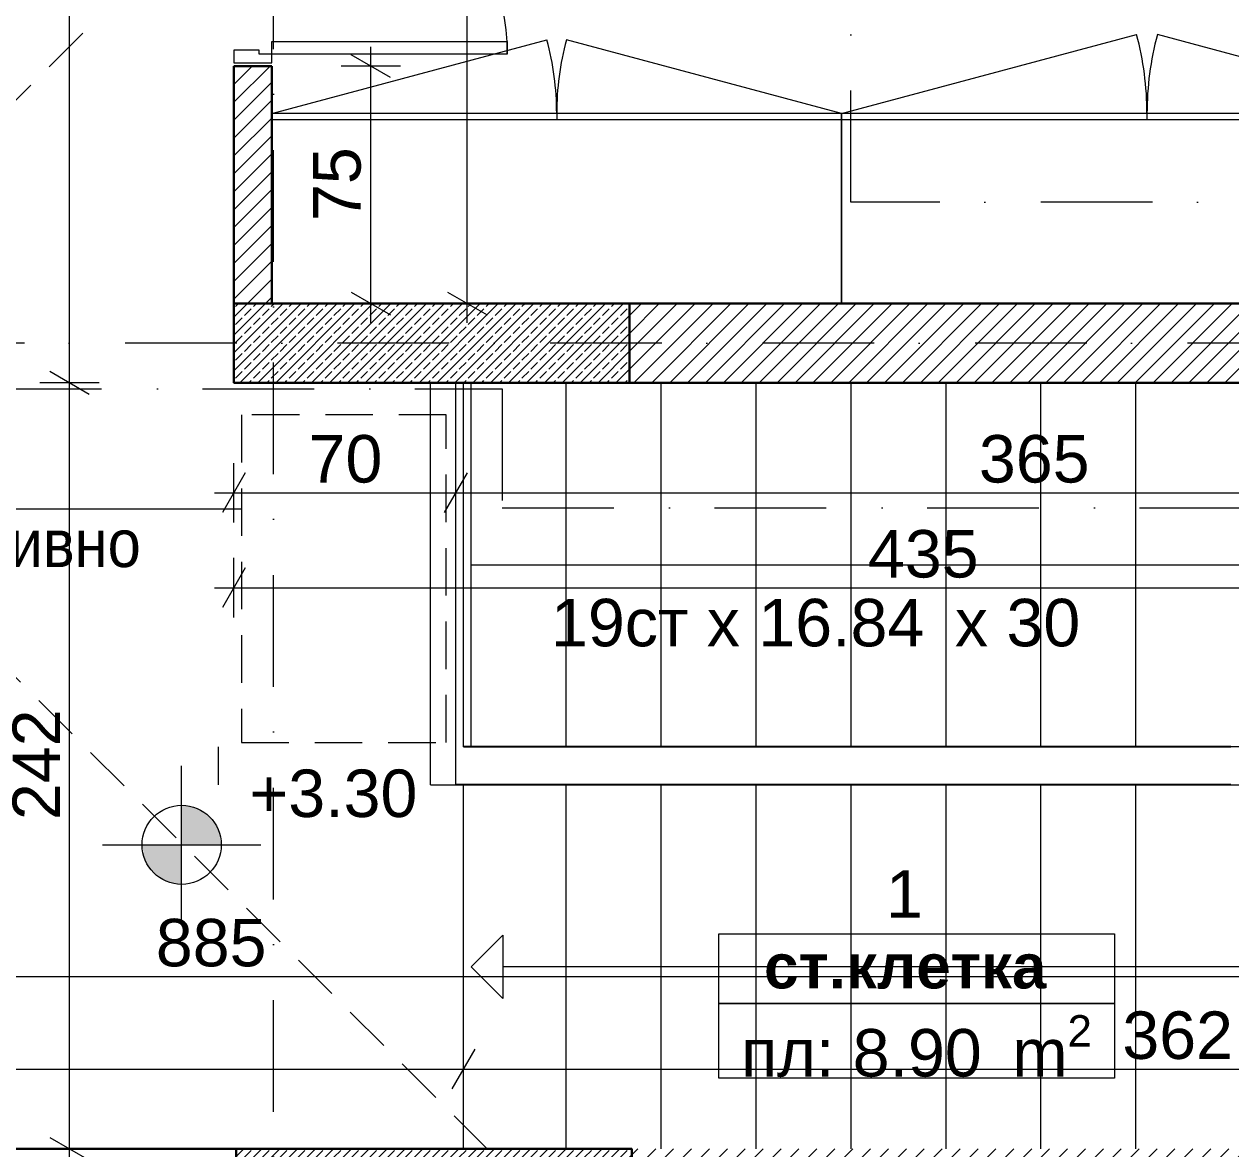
# Model space of a CAD drawing. Header units: centimetres. Extents: x -1463 to 1537, y -1556 to 644.
# Drawn here: x -59.7 to 321.6, y -737 to -381.7 of the extents above; entities that cross this region are included whole.
import ezdxf

# ---------------------------------------------------------------- set-up
doc = ezdxf.new("R2010")
doc.units = ezdxf.units.CM
doc.header["$MEASUREMENT"] = 0
doc.linetypes.add('Dashed', pattern=[23.2, 15, -8.2])
doc.linetypes.add('Dot & Dashed', pattern=[67.027776, 35.277777, -17.638888, 0, -14.111111])
for name, color, linetype in [('fill', 7, 'Continuous'), ('колони', 7, 'Continuous'), ('котировки', 7, 'Continuous'), ('линии', 7, 'Continuous'), ('обзавеждане', 7, 'Continuous'), ('оси', 7, 'Continuous'), ('парапет', 7, 'Continuous'), ('площи', 7, 'Continuous'), ('размери', 7, 'Continuous'), ('разрези', 7, 'Continuous'), ('стени', 7, 'Continuous'), ('стълби', 7, 'Continuous'), ('текст', 7, 'Continuous')]:
    doc.layers.add(name, color=color, linetype=linetype)
doc.styles.add('GENERATED_STYLE_1', font='arial.ttf')
doc.styles.add('GENERATED_STYLE_2', font='arial.ttf')
doc.styles.add('GENERATED_STYLE_3', font='arial.ttf', dxfattribs={"width": 0.9})
doc.dimstyles.new('GENERATED_STYLE__1', dxfattribs={"dimtxt": 15, "dimasz": 9.5, "dimexe": 0.18, "dimexo": 0.0625, "dimgap": 0, "dimtad": 1, "dimzin": 0, "dimdsep": 46, "dimtxsty": 'GENERATED_STYLE_1', "dimblk": 'ARROWHEAD_2', "dimblk1": 'ARROWHEAD_2', "dimblk2": 'ARROWHEAD_2', "dimcen": 0.09, "dimse1": 1, "dimse2": 1, "dimclrd": 151, "dimclre": 151, "dimclrt": 7, "dimadec": 0, "dimazin": 0, "dimtfac": 1, "dimtdec": 4, "dimtmove": 0, "dimatfit": 3, "dimfxl": 0, "dimtolj": 1, "dimtzin": 0, "dimarcsym": 0})
doc.dimstyles.new('GENERATED_STYLE__2', dxfattribs={"dimtxt": 15, "dimasz": 9.5, "dimexe": 0.18, "dimexo": 0.0625, "dimgap": 0, "dimtad": 1, "dimtih": 1, "dimtoh": 1, "dimzin": 0, "dimdsep": 46, "dimtxsty": 'GENERATED_STYLE_1', "dimblk": 'ARROWHEAD_2', "dimblk1": 'ARROWHEAD_2', "dimblk2": 'ARROWHEAD_2', "dimcen": 0.09, "dimse1": 1, "dimse2": 1, "dimclrd": 151, "dimclre": 151, "dimclrt": 7, "dimadec": 0, "dimazin": 0, "dimtfac": 1, "dimtdec": 4, "dimtmove": 0, "dimatfit": 3, "dimfxl": 0, "dimtolj": 1, "dimtzin": 0, "dimarcsym": 0})
doc.dimstyles.new('GENERATED_STYLE__4', dxfattribs={"dimtxt": 15, "dimasz": 9.5, "dimexe": 0.18, "dimexo": 0.0625, "dimgap": 0, "dimtad": 1, "dimtih": 1, "dimtoh": 1, "dimzin": 0, "dimdsep": 46, "dimtxsty": 'GENERATED_STYLE_1', "dimblk": 'ARROWHEAD_2', "dimblk1": 'ARROWHEAD_2', "dimblk2": 'ARROWHEAD_2', "dimcen": 0.09, "dimse1": 1, "dimse2": 1, "dimclrd": 151, "dimclre": 151, "dimclrt": 7, "dimadec": 0, "dimazin": 0, "dimtfac": 1, "dimtdec": 4, "dimtmove": 2, "dimatfit": 3, "dimfxl": 0, "dimtolj": 1, "dimtzin": 0, "dimarcsym": 0})
pattern_1 = [(45, (0, 0), (-2.828427, 2.828427), [])]
pattern_2 = [(45, (0, 0), (-2.828427, 2.828427), []), (45, (-1.4142, 1.4142), (-2.828427, 2.828427), [3, -1])]

# ---------------------------------------------------------------- blocks, each defined once
blk = doc.blocks.new('*D10')
at = {"layer": 'размери', "color": 151, "linetype": 'Continuous', "lineweight": 13}
for p, q in [((-443.44, -67.64), (-443.44, -86.39)), ((6.56, -67.64), (6.56, -86.39)), ((-443.44, -77.02), (-468.44, -77.02)), ((6.56, -77.02), (-443.44, -77.02)), ((18.56, -77.02), (6.56, -77.02))]:
    blk.add_line(p, q, dxfattribs=at)
at = {"layer": 'размери', "color": 161, "linetype": 'Continuous', "lineweight": 13}
for p, q in [((-447.05, -83.27), (-439.83, -70.77)), ((2.95, -83.27), (10.17, -70.77))]:
    blk.add_line(p, q, dxfattribs=at)
at = {"layer": 'размери', "color": 7, "lineweight": 30, "char_height": 15, "attachment_point": 7, "style": 'GENERATED_STYLE_1'}
for s, insert in [('\\A1;{\\pql;\\fArial|b0|i0|c204|p0;\\W1.000000;25}', (-439.83, -74.02)), ('\\A1;{\\pql;\\fArial|b0|i0|c204|p0;\\W1.000000;450}', (-224.16, -74.02))]:
    blk.add_mtext(s, dxfattribs=dict(at, insert=insert))
blk = doc.blocks.new('ARROWHEAD_2')
at = {"color": 0, "linetype": 'Continuous', "lineweight": 0}
for p, q in [((-0.378, -0.655), (0.378, 0.655)), ((0, 0), (-1, 0))]:
    blk.add_line(p, q, dxfattribs=at)
blk = doc.blocks.new('*D58')
at = {"layer": 'размери', "color": 151, "linetype": 'Continuous', "lineweight": 13}
for p, q in [((581.02, 163.03), (581.02, 173.03)), ((590.39, 163.03), (571.64, 163.03)), ((581.02, -6.97), (581.02, 163.03)), ((590.39, -6.97), (571.64, -6.97)), ((581.02, -469.97), (581.02, -6.97))]:
    blk.add_line(p, q, dxfattribs=at)
at = {"layer": 'размери', "color": 161, "linetype": 'Continuous', "lineweight": 13}
for p, q in [((574.77, 166.64), (587.27, 159.42)), ((574.77, -3.36), (587.27, -10.58))]:
    blk.add_line(p, q, dxfattribs=at)
at = {"layer": 'размери', "color": 7, "lineweight": 30, "char_height": 15, "attachment_point": 7, "rotation": 90, "style": 'GENERATED_STYLE_1'}
for s, insert in [('\\A1;{\\pql;\\fArial|b0|i0|c204|p0;\\W1.000000;10}', (578.02, 136.54)), ('\\A1;{\\pql;\\fArial|b0|i0|c204|p0;\\W1.000000;170}', (578.02, 49.43))]:
    blk.add_mtext(s, dxfattribs=dict(at, insert=insert))
blk = doc.blocks.new('*D65')
at = {"layer": 'размери', "color": 161, "linetype": 'Continuous', "lineweight": 13}
for p, q in [((604.77, -733.36), (617.27, -740.58)), ((604.77, -758.36), (617.27, -765.58))]:
    blk.add_line(p, q, dxfattribs=at)
at = {"layer": 'размери', "color": 151, "linetype": 'Continuous', "lineweight": 13}
for p, q in [((620.39, -736.97), (601.64, -736.97)), ((611.02, -761.97), (611.02, -736.97)), ((620.39, -761.97), (601.64, -761.97))]:
    blk.add_line(p, q, dxfattribs=at)
blk = doc.blocks.new('*D73')
at = {"layer": 'размери', "color": 161, "linetype": 'Continuous', "lineweight": 13}
for p, q in [((647.27, 169.42), (634.77, 176.64)), ((634.77, -1073.36), (647.27, -1080.58))]:
    blk.add_line(p, q, dxfattribs=at)
at = {"layer": 'размери', "color": 151, "linetype": 'Continuous', "lineweight": 13}
for p, q in [((641.02, 173.03), (641.02, 179.14)), ((650.39, 173.03), (631.64, 173.03)), ((641.02, -1076.97), (641.02, 173.03)), ((650.39, -1076.97), (631.64, -1076.97)), ((641.02, -1083.08), (641.02, -1076.97))]:
    blk.add_line(p, q, dxfattribs=at)
at = {"layer": 'размери', "color": 7, "lineweight": 30, "insert": (638.02, -477.71), "char_height": 15, "attachment_point": 7, "rotation": 90, "style": 'GENERATED_STYLE_1'}
blk.add_mtext('\\A1;{\\pql;\\fArial|b0|i0|c204|p0;\\W1.000000;1\xa0250}', dxfattribs=at)
blk = doc.blocks.new('*D136')
at = {"layer": 'размери', "color": 151, "linetype": 'Continuous', "lineweight": 13}
for p, q in [((-443.44, -721.15), (-443.44, -702.4)), ((-443.44, -711.77), (79.06, -711.77))]:
    blk.add_line(p, q, dxfattribs=at)
at = {"layer": 'размери', "color": 161, "linetype": 'Continuous', "lineweight": 13}
for p, q in [((-439.83, -705.52), (-447.05, -718.02)), ((82.67, -705.52), (75.45, -718.02))]:
    blk.add_line(p, q, dxfattribs=at)
at = {"layer": 'размери', "color": 7, "lineweight": 30, "insert": (-207.93, -708.77), "char_height": 15, "attachment_point": 7, "style": 'GENERATED_STYLE_1'}
blk.add_mtext('\\A1;{\\pql;\\fArial|b0|i0|c204|p0;\\W1.000000;522.5}', dxfattribs=at)
blk = doc.blocks.new('*D137')
at = {"layer": 'размери', "color": 151, "linetype": 'Continuous', "lineweight": 13}
for p, q in [((79.06, -721.15), (79.06, -702.4)), ((441.56, -721.15), (441.56, -702.4)), ((-443.44, -711.77), (79.06, -711.77)), ((79.06, -711.77), (441.56, -711.77)), ((441.56, -711.77), (447.67, -711.77))]:
    blk.add_line(p, q, dxfattribs=at)
at = {"layer": 'размери', "color": 161, "linetype": 'Continuous', "lineweight": 13}
for p, q in [((82.67, -705.52), (75.45, -718.02)), ((437.95, -718.02), (445.17, -705.52))]:
    blk.add_line(p, q, dxfattribs=at)
at = {"layer": 'размери', "color": 7, "lineweight": 30, "insert": (287.27, -708.77), "char_height": 15, "attachment_point": 7, "style": 'GENERATED_STYLE_1'}
blk.add_mtext('\\A1;{\\pql;\\fArial|b0|i0|c204|p0;\\W1.000000;362.5}', dxfattribs=at)
blk = doc.blocks.new('*D144')
at = {"layer": 'размери', "color": 151, "linetype": 'Continuous', "lineweight": 13}
for p, q in [((49.82, -394.97), (49.82, -388.86)), ((59.19, -394.97), (40.44, -394.97)), ((49.82, -469.97), (49.82, -394.97)), ((59.19, -469.97), (40.44, -469.97)), ((49.82, -476.08), (49.82, -469.97))]:
    blk.add_line(p, q, dxfattribs=at)
at = {"layer": 'размери', "color": 161, "linetype": 'Continuous', "lineweight": 13}
for p, q in [((56.07, -398.58), (43.57, -391.36)), ((43.57, -466.36), (56.07, -473.58))]:
    blk.add_line(p, q, dxfattribs=at)
at = {"layer": 'размери', "color": 7, "lineweight": 30, "insert": (46.82, -443.91), "char_height": 15, "attachment_point": 7, "rotation": 90, "style": 'GENERATED_STYLE_1'}
blk.add_mtext('\\A1;{\\pql;\\fArial|b0|i0|c204|p0;\\W1.000000;75}', dxfattribs=at)
blk = doc.blocks.new('*D145')
at = {"layer": 'размери', "color": 151, "linetype": 'Continuous', "lineweight": 13}
for p, q in [((80.29, -31.97), (80.29, -25.86)), ((89.66, -31.97), (70.91, -31.97)), ((80.29, -469.97), (80.29, -31.97)), ((89.66, -469.97), (70.91, -469.97)), ((80.29, -476.08), (80.29, -469.97))]:
    blk.add_line(p, q, dxfattribs=at)
at = {"layer": 'размери', "color": 161, "linetype": 'Continuous', "lineweight": 13}
for p, q in [((86.54, -35.58), (74.04, -28.36)), ((74.04, -466.36), (86.54, -473.58))]:
    blk.add_line(p, q, dxfattribs=at)
at = {"layer": 'размери', "color": 7, "lineweight": 30, "insert": (77.29, -268.13), "char_height": 15, "attachment_point": 7, "rotation": 90, "style": 'GENERATED_STYLE_1'}
blk.add_mtext('\\A1;{\\pql;\\fArial|b0|i0|c204|p0;\\W1.000000;438}', dxfattribs=at)
blk = doc.blocks.new('*D149')
at = {"layer": 'размери', "color": 161, "linetype": 'Continuous', "lineweight": 13}
for p, q in [((-51.62, -491.36), (-39.12, -498.58)), ((-51.62, -733.36), (-39.12, -740.58))]:
    blk.add_line(p, q, dxfattribs=at)
at = {"layer": 'размери', "color": 151, "linetype": 'Continuous', "lineweight": 13}
for p, q in [((-36, -494.97), (-54.75, -494.97)), ((-45.37, -736.97), (-45.37, -494.97)), ((-36, -736.97), (-54.75, -736.97)), ((-45.37, -743.08), (-45.37, -736.97))]:
    blk.add_line(p, q, dxfattribs=at)
at = {"layer": 'размери', "color": 7, "lineweight": 30, "insert": (-48.37, -633.13), "char_height": 15, "attachment_point": 7, "rotation": 90, "style": 'GENERATED_STYLE_1'}
blk.add_mtext('\\A1;{\\pql;\\fArial|b0|i0|c204|p0;\\W1.000000;242}', dxfattribs=at)
blk = doc.blocks.new('*D150')
at = {"layer": 'размери', "color": 161, "linetype": 'Continuous', "lineweight": 13}
for p, q in [((-39.12, 134.42), (-51.62, 141.64)), ((-51.62, -491.36), (-39.12, -498.58))]:
    blk.add_line(p, q, dxfattribs=at)
at = {"layer": 'размери', "color": 151, "linetype": 'Continuous', "lineweight": 13}
for p, q in [((-45.37, 138.03), (-45.37, 144.14)), ((-36, 138.03), (-54.75, 138.03)), ((-45.37, -494.97), (-45.37, 138.03)), ((-36, -494.97), (-54.75, -494.97))]:
    blk.add_line(p, q, dxfattribs=at)
at = {"layer": 'размери', "color": 7, "lineweight": 30, "insert": (-48.37, -195.63), "char_height": 15, "attachment_point": 7, "rotation": 90, "style": 'GENERATED_STYLE_1'}
blk.add_mtext('\\A1;{\\pql;\\fArial|b0|i0|c204|p0;\\W1.000000;633}', dxfattribs=at)
blk = doc.blocks.new('*D151')
at = {"layer": 'размери', "color": 151, "linetype": 'Continuous', "lineweight": 13}
for p, q in [((-443.44, -691.9), (-443.44, -673.15)), ((441.56, -691.9), (441.56, -673.15)), ((-449.56, -682.53), (-443.44, -682.53)), ((-443.44, -682.53), (441.56, -682.53)), ((441.56, -682.53), (447.67, -682.53))]:
    blk.add_line(p, q, dxfattribs=at)
at = {"layer": 'размери', "color": 161, "linetype": 'Continuous', "lineweight": 13}
for p, q in [((-439.83, -676.28), (-447.05, -688.78)), ((437.95, -688.78), (445.17, -676.28))]:
    blk.add_line(p, q, dxfattribs=at)
at = {"layer": 'размери', "color": 7, "lineweight": 30, "insert": (-18.1, -679.53), "char_height": 15, "attachment_point": 7, "style": 'GENERATED_STYLE_1'}
blk.add_mtext('\\A1;{\\pql;\\fArial|b0|i0|c204|p0;\\W1.000000;885}', dxfattribs=at)
blk = doc.blocks.new('*D155')
at = {"layer": 'размери', "color": 151, "linetype": 'Continuous', "lineweight": 13}
for p, q in [((6.56, -539.09), (6.56, -520.34)), ((76.66, -539.09), (76.66, -520.34)), ((0.44, -529.72), (6.56, -529.72)), ((6.56, -529.72), (76.66, -529.72))]:
    blk.add_line(p, q, dxfattribs=at)
at = {"layer": 'размери', "color": 161, "linetype": 'Continuous', "lineweight": 13}
for p, q in [((10.17, -523.47), (2.95, -535.97)), ((80.27, -523.47), (73.05, -535.97))]:
    blk.add_line(p, q, dxfattribs=at)
at = {"layer": 'размери', "color": 7, "lineweight": 30, "insert": (30.17, -526.72), "char_height": 15, "attachment_point": 7, "style": 'GENERATED_STYLE_1'}
blk.add_mtext('\\A1;{\\pql;\\fArial|b0|i0|c204|p0;\\W1.000000;70}', dxfattribs=at)
blk = doc.blocks.new('*D156')
at = {"layer": 'размери', "color": 151, "linetype": 'Continuous', "lineweight": 13}
for p, q in [((76.66, -539.09), (76.66, -520.34)), ((441.56, -539.09), (441.56, -520.34)), ((76.66, -529.72), (441.56, -529.72)), ((441.56, -529.72), (447.67, -529.72))]:
    blk.add_line(p, q, dxfattribs=at)
at = {"layer": 'размери', "color": 161, "linetype": 'Continuous', "lineweight": 13}
for p, q in [((80.27, -523.47), (73.05, -535.97)), ((437.95, -535.97), (445.17, -523.47))]:
    blk.add_line(p, q, dxfattribs=at)
at = {"layer": 'размери', "color": 7, "lineweight": 30, "insert": (241.95, -526.72), "char_height": 15, "attachment_point": 7, "style": 'GENERATED_STYLE_1'}
blk.add_mtext('\\A1;{\\pql;\\fArial|b0|i0|c204|p0;\\W1.000000;365}', dxfattribs=at)
blk = doc.blocks.new('*D157')
at = {"layer": 'размери', "color": 151, "linetype": 'Continuous', "lineweight": 13}
for p, q in [((6.56, -569.09), (6.56, -550.34)), ((441.56, -569.09), (441.56, -550.34)), ((0.44, -559.72), (6.56, -559.72)), ((6.56, -559.72), (441.56, -559.72)), ((441.56, -559.72), (447.67, -559.72))]:
    blk.add_line(p, q, dxfattribs=at)
at = {"layer": 'размери', "color": 161, "linetype": 'Continuous', "lineweight": 13}
for p, q in [((10.17, -553.47), (2.95, -565.97)), ((437.95, -565.97), (445.17, -553.47))]:
    blk.add_line(p, q, dxfattribs=at)
at = {"layer": 'размери', "color": 7, "lineweight": 30, "insert": (206.9, -556.72), "char_height": 15, "attachment_point": 7, "style": 'GENERATED_STYLE_1'}
blk.add_mtext('\\A1;{\\pql;\\fArial|b0|i0|c204|p0;\\W1.000000;435}', dxfattribs=at)

msp = doc.modelspace()

# ---------------------------------------------------------------- hatches: boundary and pattern name
at = {"layer": 'fill', "linetype": 'Continuous', "lineweight": 13}
h = msp.add_hatch(dxfattribs=at)
h.set_pattern_fill('Common_Brick', color=253, style=0, pattern_type=2)
h.set_pattern_definition(pattern_1)
h.paths.add_polyline_path([(6.557, -469.968), (18.557, -469.968), (18.557, -394.968), (6.557, -394.968)])
at = {"layer": 'fill', "linetype": 'Continuous', "lineweight": 5}
h = msp.add_hatch(dxfattribs=at)
h.set_pattern_fill('Solid___Dashed', style=0, pattern_type=2)
h.set_pattern_definition(pattern_2)
h.paths.add_polyline_path([(131.557, -494.968), (131.557, -469.968), (6.557, -469.968), (6.557, -494.968)])
at = {"layer": 'fill', "linetype": 'Continuous', "lineweight": 13}
h = msp.add_hatch(dxfattribs=at)
h.set_pattern_fill('Common_Brick', color=253, style=0, pattern_type=2)
h.set_pattern_definition(pattern_1)
h.paths.add_polyline_path([(391.557, -469.968), (131.557, -469.968), (131.557, -494.968), (391.557, -494.968)])
for points in [[(-9.937, -640.936), (2.563, -640.936), (1.611, -636.152), (-1.098, -632.097), (-5.154, -629.387), (-9.937, -628.436)], [(-9.937, -640.936), (-22.437, -640.936), (-21.486, -645.719), (-18.776, -649.774), (-14.721, -652.484), (-9.937, -653.436)]]:
    msp.add_hatch(color=161, dxfattribs=at).paths.add_polyline_path(points)
at = {"layer": 'fill', "linetype": 'Continuous', "lineweight": 5}
h = msp.add_hatch(dxfattribs=at)
h.set_pattern_fill('Solid___Dashed', style=0, pattern_type=2)
h.set_pattern_definition(pattern_2)
h.paths.add_polyline_path([(132.271, -761.968), (132.271, -736.968), (7.271, -736.968), (7.271, -761.968)])
at = {"layer": 'fill', "linetype": 'Continuous', "lineweight": 13}
h = msp.add_hatch(dxfattribs=at)
h.set_pattern_fill('Common_Brick', color=253, style=0, pattern_type=2)
h.set_pattern_definition(pattern_1)
h.paths.add_polyline_path([(132.271, -761.968), (391.557, -761.968), (391.557, -736.968), (132.271, -736.968)])

# ---------------------------------------------------------------- linework, layer by layer
at = {"layer": 'колони', "color": 7, "linetype": 'Continuous', "lineweight": 30}
for points in [[(131.557, -494.968), (131.557, -469.968), (6.557, -469.968), (6.557, -494.968)], [(132.271, -761.968), (132.271, -736.968), (7.271, -736.968), (7.271, -761.968)]]:
    msp.add_lwpolyline(points, close=True, dxfattribs=at)
at = {"layer": 'котировки', "color": 161, "linetype": 'Continuous', "lineweight": 13}
for p, q in [((-9.937, -665.936), (-9.937, -615.936)), ((-34.937, -640.936), (15.063, -640.936))]:
    msp.add_line(p, q, dxfattribs=at)
msp.add_circle((-9.937, -640.936), 12.5, dxfattribs=at)
at = {"layer": 'линии', "color": 7, "linetype": 'Dashed', "lineweight": 13}
for p, q in [((516.557, 173.189), (-153.522, -496.889)), ((-153.522, -496.889), (516.557, -1166.968)), ((73.66, -505.144), (8.939, -505.144)), ((8.939, -505.144), (8.939, -608.608)), ((73.66, -608.608), (73.66, -505.144)), ((8.939, -608.608), (73.66, -608.608))]:
    msp.add_line(p, q, dxfattribs=at)
at = {"layer": 'линии', "color": 102, "linetype": 'Continuous', "lineweight": 15}
for p, q in [((41.557, -494.968), (391.557, -494.968)), ((68.724, -621.968), (68.724, -494.968)), ((79.057, -609.968), (79.057, -494.968)), ((81.557, -609.968), (81.557, -494.968)), ((111.557, -609.968), (111.557, -494.968)), ((141.557, -609.968), (141.557, -494.968)), ((171.557, -609.968), (171.557, -494.968)), ((201.557, -609.968), (201.557, -494.968)), ((231.557, -609.968), (231.557, -494.968)), ((261.557, -609.968), (261.557, -494.968)), ((291.557, -609.968), (291.557, -494.968)), ((81.557, -552.468), (384.057, -552.468)), ((1.557, -609.968), (1.557, -621.968)), ((276.557, -609.968), (79.057, -609.968)), ((326.557, -609.968), (79.057, -609.968)), ((68.724, -621.968), (276.557, -621.968)), ((68.724, -621.968), (326.557, -621.968)), ((79.057, -736.968), (79.057, -621.968)), ((111.557, -736.968), (111.557, -621.968)), ((141.557, -736.968), (141.557, -621.968)), ((171.557, -736.968), (171.557, -621.968)), ((201.557, -736.968), (201.557, -621.968)), ((231.557, -736.968), (231.557, -621.968)), ((261.557, -736.968), (261.557, -621.968)), ((291.557, -736.968), (291.557, -621.968)), ((81.557, -679.468), (91.557, -669.468)), ((91.557, -669.468), (91.557, -689.468)), ((81.557, -679.468), (91.557, -689.468)), ((384.057, -679.468), (91.557, -679.468))]:
    msp.add_line(p, q, dxfattribs=at)
at = {"layer": 'линии', "color": 7, "linetype": 'Continuous', "lineweight": 13}
msp.add_line((-234.182, -534.811), (8.939, -534.811), dxfattribs=at)
at = {"layer": 'обзавеждане', "color": 102, "linetype": 'Continuous', "lineweight": 15}
for p, q in [((198.557, -409.968), (291.769, -384.992)), ((391.557, -409.968), (298.345, -384.992)), ((18.557, -409.968), (105.49, -386.674)), ((198.557, -409.968), (111.624, -386.674)), ((108.557, -409.968), (108.557, -411.968)), ((198.557, -409.968), (198.557, -411.968)), ((295.057, -409.968), (295.057, -411.968)), ((198.557, -411.968), (18.557, -411.968)), ((391.557, -411.968), (198.557, -411.968))]:
    msp.add_line(p, q, dxfattribs=at)
for points in [[(198.557, -409.968), (18.557, -409.968), (18.557, -469.968), (198.557, -469.968)], [(391.557, -409.968), (198.557, -409.968), (198.557, -469.968), (391.557, -469.968)]]:
    msp.add_lwpolyline(points, close=True, dxfattribs=at)
for centre, radius, start, end in [((198.557, -409.968), 96.5, 0, 15), ((391.557, -409.968), 96.5, 165, 180), ((18.557, -409.968), 90, 0, 15), ((198.557, -409.968), 90, 165, 180)]:
    msp.add_arc(centre, radius, start, end, dxfattribs=at)
at = {"layer": 'оси', "color": 102, "linetype": 'Dot & Dashed', "lineweight": 15}
for p, q in [((19.057, -1262.312), (19.057, 355.59)), ((611.639, -482.468), (-1119.914, -482.468))]:
    msp.add_line(p, q, dxfattribs=at)
at = {"layer": 'парапет', "color": 171, "linetype": 'Continuous', "lineweight": 13}
for p, q in [((76.712, -494.968), (76.612, -494.968)), ((76.612, -494.968), (76.612, -558.468)), ((76.712, -558.468), (76.712, -494.968)), ((76.612, -558.468), (76.612, -622.018)), ((76.712, -621.918), (76.712, -558.468)), ((79.057, -609.918), (79.057, -610.018)), ((159.89, -609.918), (79.057, -609.918)), ((79.057, -610.018), (159.89, -610.018)), ((240.724, -609.918), (159.89, -609.918)), ((159.89, -610.018), (240.724, -610.018)), ((321.557, -609.918), (240.724, -609.918)), ((240.724, -610.018), (321.557, -610.018)), ((321.557, -610.018), (321.557, -609.918)), ((76.612, -622.018), (79.057, -622.018)), ((79.057, -621.918), (76.712, -621.918)), ((159.89, -621.918), (79.057, -621.918)), ((79.057, -622.018), (159.89, -622.018)), ((141.557, -621.918), (141.557, -622.018)), ((231.557, -621.918), (141.557, -621.918)), ((141.557, -622.018), (231.557, -622.018)), ((240.724, -621.918), (159.89, -621.918)), ((159.89, -622.018), (240.724, -622.018)), ((321.557, -621.918), (231.557, -621.918)), ((231.557, -622.018), (321.557, -622.018)), ((321.557, -621.918), (240.724, -621.918)), ((240.724, -622.018), (321.557, -622.018)), ((321.557, -622.018), (321.557, -621.918)), ((321.557, -622.018), (321.557, -621.918))]:
    msp.add_line(p, q, dxfattribs=at)
at = {"layer": 'парапет', "color": 161, "linetype": 'Continuous', "lineweight": 13}
for points in [[(76.712, -558.418), (76.612, -558.418), (76.612, -558.518), (76.712, -558.518)], [(159.84, -609.918), (159.84, -610.018), (159.94, -610.018), (159.94, -609.918)], [(240.674, -609.918), (240.674, -610.018), (240.774, -610.018), (240.774, -609.918)], [(159.84, -621.918), (159.84, -622.018), (159.94, -622.018), (159.94, -621.918)], [(231.507, -621.918), (231.507, -622.018), (231.607, -622.018), (231.607, -621.918)], [(240.674, -621.918), (240.674, -622.018), (240.774, -622.018), (240.774, -621.918)]]:
    msp.add_lwpolyline(points, close=True, dxfattribs=at)
at = {"layer": 'площи', "color": 5, "linetype": 'Continuous', "lineweight": 13}
for p, q in [((159.744, -669.096), (284.766, -669.096)), ((159.744, -691.096), (159.744, -669.096)), ((284.766, -669.096), (284.766, -691.096)), ((284.766, -691.096), (159.744, -691.096)), ((159.744, -691.096), (284.766, -691.096)), ((159.744, -714.668), (159.744, -691.096)), ((284.766, -691.096), (284.766, -714.668)), ((284.766, -714.668), (159.744, -714.668))]:
    msp.add_line(p, q, dxfattribs=at)
at = {"layer": 'разрези', "color": 151, "linetype": 'Dot & Dashed', "lineweight": 13}
for p, q in [((201.519, -437.969), (201.519, 412.394)), ((363.894, -437.969), (201.519, -437.969)), ((-1278.812, -496.889), (91.313, -496.889)), ((91.313, -496.889), (91.313, -534.469)), ((91.313, -534.469), (753.859, -534.469))]:
    msp.add_line(p, q, dxfattribs=at)
at = {"layer": 'стени', "color": 30, "linetype": 'Continuous', "lineweight": 20}
for p, q in [((18.557, -391.168), (18.557, -387.168)), ((18.557, -387.168), (92.957, -387.168)), ((92.957, -387.168), (92.957, -391.168)), ((92.957, -391.168), (18.557, -391.168))]:
    msp.add_line(p, q, dxfattribs=at)
at = {"layer": 'стени', "color": 30, "linetype": 'Continuous', "lineweight": 13}
for p, q in [((14.557, -389.968), (6.557, -389.968)), ((6.557, -389.968), (6.557, -393.968)), ((14.557, -391.168), (14.557, -389.968)), ((18.557, -391.168), (14.557, -391.168)), ((18.557, -393.968), (18.557, -391.168)), ((6.557, -393.968), (18.557, -393.968))]:
    msp.add_line(p, q, dxfattribs=at)
at = {"layer": 'стени', "color": 7, "linetype": 'Continuous', "lineweight": 30}
msp.add_line((18.557, -394.968), (6.557, -394.968), dxfattribs=at)
msp.add_line((18.557, -394.968), (6.557, -394.968), dxfattribs=at)
for points in [[(6.557, -394.968), (6.557, -469.968)], [(18.557, -469.968), (18.557, -394.968)], [(391.557, -469.968), (131.557, -469.968)], [(131.557, -494.968), (391.557, -494.968)], [(7.271, -736.968), (-67.443, -736.968)]]:
    msp.add_lwpolyline(points, dxfattribs=at)
at = {"layer": 'стени', "color": 8, "linetype": 'Continuous', "lineweight": 15}
msp.add_arc((18.557, -391.168), 74.4, 0, 90, dxfattribs=at)

# ---------------------------------------------------------------- texts
at = {"layer": 'котировки', "color": 7, "lineweight": 30, "insert": (11.52, -632.367), "char_height": 15, "attachment_point": 7, "style": 'GENERATED_STYLE_1'}
msp.add_mtext('\\A1;{\\pql;\\fArial|b0|i0|c204|p0;\\W1.000000;+3.30}', dxfattribs=at)
at = {"layer": 'площи', "color": 161, "linetype": 'Continuous', "lineweight": 13, "attachment_point": 2}
for s, insert, char_height, style in [('\\A1;{\\pqc;\\pt0,50;\\fArial|b0|i0|c204|p0;\\W1.000000;1\\fArial|b0|i0|c204|p0;\\W1.000000;\\A1{\\H.66x;\\S^  ;}\\fArial|b0|i0|c204|p0;\\W1.000000;\\fArial|b0|i0|c204|p0;\\W1.000000;\\A1{\\H.66x;\\S^  ;}}', (222.255, -648.953), 15, 'GENERATED_STYLE_1'), ('\\A1;{\\pqc;\\pt0,50;\\fArial|b1|i0|c204|p0;\\W1.000000;ст.клетка\\fArial|b1|i0|c204|p0;\\W1.000000;\\A1{\\H.66x;\\S^  ;}\\fArial|b1|i0|c204|p0;\\W1.000000;\\fArial|b1|i0|c204|p0;\\W1.000000;\\A1{\\H.66x;\\S^  ;}}', (222.255, -672.296), 14, 'GENERATED_STYLE_2'), ('\\A1;{\\pqc;\\pt0,50;\\fArial|b0|i0|c204|p0;\\W1.000000;пл: 8.90\\fArial|b0|i0|c204|p0;\\W1.000000;\\A1{\\H.66x;\\S^  ;}\\fArial|b0|i0|c204|p0;\\W1.000000; m\\fArial|b0|i0|c204|p0;\\W1.000000;\\A1{\\H.66x;\\S2^  ;}}', (222.255, -694.739), 15, 'GENERATED_STYLE_1')]:
    msp.add_mtext(s, dxfattribs=dict(at, insert=insert, char_height=char_height, style=style))
at = {"layer": 'стълби', "color": 161, "linetype": 'Continuous', "lineweight": 13, "insert": (194.21, -582.619), "char_height": 15, "attachment_point": 8, "style": 'GENERATED_STYLE_1'}
msp.add_mtext('\\A1;{\\pqc;\\pt0,710;\\fArial|b0|i0|c204|p0;\\W1.000000;19ст x \\fArial|b0|i0|c204|p0;\\W1.000000;16.84\\fArial|b0|i0|c204|p0;\\W1.000000;\\A1{\\H.66x;\\S^  ;}\\fArial|b0|i0|c204|p0;\\W1.000000;\\fArial|b0|i0|c204|p0;\\W1.000000; x \\fArial|b0|i0|c204|p0;\\W1.000000;30\\fArial|b0|i0|c204|p0;\\W1.000000;\\A1{\\H.66x;\\S^  ;}\\fArial|b0|i0|c204|p0;\\W1.000000;\\fArial|b0|i0|c204|p0;\\W1.000000;\\fArial|b0|i0|c204|p0;\\W1.000000;\\fArial|b0|i0|c204|p0;\\W1.000000;\\A1{\\H.66x;\\S^  ;}\\fArial|b0|i0|c204|p0;\\W1.000000;}', dxfattribs=at)
at = {"layer": 'текст', "color": 7, "linetype": 'Continuous', "lineweight": 13, "insert": (-253.326, -547.957), "char_height": 15, "attachment_point": 4, "line_spacing_factor": 0.936585, "style": 'GENERATED_STYLE_3'}
msp.add_mtext('\\A1;{\\pql;\\fArial|b0|i0|c204|p0;\\W0.900000;падаща стълба\\P\\pql;\\fArial|b0|i0|c204|p0;\\W0.900000;за достъп до \\fArial|b0|i0|c204|p0;\\W0.900000;подпокривно\\P\\pql;\\fArial|b0|i0|c204|p0;\\W0.900000;пространство}', dxfattribs=at)

# ---------------------------------------------------------------- dimensions: what is measured, and where the dimension line sits
at = {"layer": 'размери', "color": 151, "linetype": 'Continuous', "lineweight": 13}
for base, p1, p2, picture, middle in [((641.019, 173.032), (-858.443, -1076.968), (-478.443, 173.032), '*D73', (630.519, -451.976)), ((581.019, 163.032), (416.557, -6.968), (31.557, 163.032), '*D58', (570.519, 66.553)), ((-45.371, 138.032), (6.557, -494.968), (6.557, 138.032), '*D150', (-55.871, -178.506)), ((80.288, -31.968), (18.557, -469.968), (31.557, -31.968), '*D145', (69.788, -251.006)), ((49.819, -394.968), (18.557, -469.968), (18.557, -394.968), '*D144', (39.319, -432.494)), ((-45.371, -494.968), (109.057, -736.968), (6.557, -494.968), '*D149', (-55.871, -616.006)), ((611.019, -736.968), (109.057, -761.968), (466.557, -736.968), '*D65', (600.519, -777.047))]:
    dim = msp.add_linear_dim(base=base, p1=p1, p2=p2, angle=90, dimstyle='GENERATED_STYLE__1', dxfattribs=at)
    dim.commit()
    dim.dimension.update_dxf_attribs({"geometry": picture, "text_midpoint": middle, "dimtype": 160, "text_rotation": 90})
dim = msp.add_linear_dim(base=(-443.443, -77.018), p1=(6.557, -263.468), p2=(-443.443, -384.468), angle=180, dimstyle='GENERATED_STYLE__2', dxfattribs=at)
dim.commit()
dim.dimension.update_dxf_attribs({"geometry": '*D10', "text_midpoint": (-207.04, -66.518), "dimtype": 160})
for base, p1, p2, dimstyle, picture, middle in [((79.057, -711.774), (-443.443, -384.468), (79.057, -736.968), 'GENERATED_STYLE__2', '*D136', (-182.806, -701.274)), ((441.557, -682.529), (-443.443, -669.968), (441.557, -494.968), 'GENERATED_STYLE__2', '*D151', (-0.981, -672.029)), ((441.557, -559.72), (6.557, -494.968), (441.557, -494.968), 'GENERATED_STYLE__2', '*D157', (224.019, -549.22)), ((441.557, -711.774), (79.057, -736.968), (441.557, -736.968), 'GENERATED_STYLE__4', '*D137', (312.399, -701.274))]:
    dim = msp.add_linear_dim(base=base, p1=p1, p2=p2, dimstyle=dimstyle, dxfattribs=at)
    dim.commit()
    dim.dimension.update_dxf_attribs({"geometry": picture, "text_midpoint": middle, "dimtype": 160})
for base, p1, p2, text, picture, middle in [((76.662, -529.72), (6.557, -494.968), (76.662, -621.968), '70', '*D155', (41.584, -519.22)), ((441.557, -529.72), (76.662, -621.968), (441.557, -494.968), '365', '*D156', (259.071, -519.22))]:
    dim = msp.add_linear_dim(base=base, p1=p1, p2=p2, text=text, dimstyle='GENERATED_STYLE__2', dxfattribs=at)
    dim.commit()
    dim.dimension.update_dxf_attribs({"geometry": picture, "text_midpoint": middle, "dimtype": 160})

doc.saveas('drawing.dxf')
